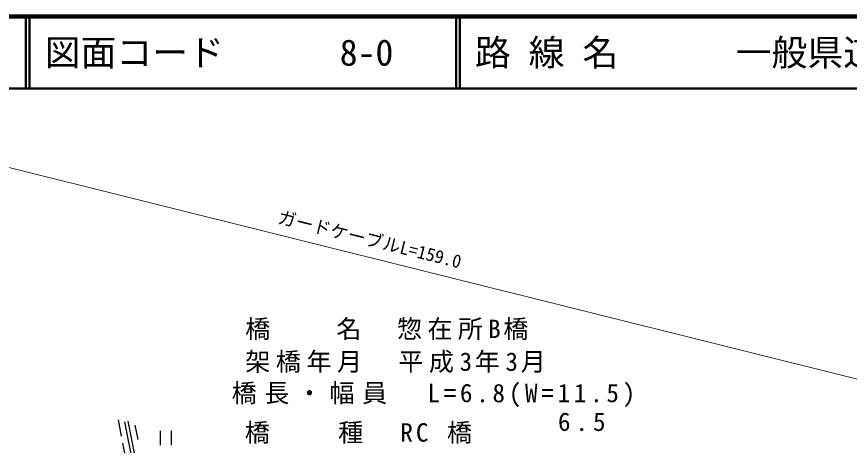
# Model space of a CAD drawing. Units: millimetres, scale not verified. Extents: x 40000 to 680000, y 20000 to 380000.
# Drawn here: x 116471 to 232592, y 320220 to 380000 of the extents above; entities that cross this region are included whole.
import ezdxf
from ezdxf.enums import TextEntityAlignment as Align

# ---------------------------------------------------------------- set-up
doc = ezdxf.new("R2010")
doc.units = ezdxf.units.MM
doc.header["$LTSCALE"] = 1000
for name, color, linetype, lineweight in [('M-BGD', 7, 'Continuous', 25), ('M-STR-HTXT', 7, 'Continuous', 13), ('M-TTL', 2, 'Continuous', 140), ('M-TTL-LINE', 7, 'Continuous', 50)]:
    doc.layers.add(name, color=color, linetype=linetype, lineweight=lineweight)
doc.layers.add('M-TTL-TXT', color=7, linetype='Continuous')
doc.styles.add('ＭＳ ゴシック', font='')
doc.styles.get('ＭＳ ゴシック').set_extended_font_data('MS Gothic')

msp = doc.modelspace()

# ---------------------------------------------------------------- linework, layer by layer
at = {"layer": 'M-BGD'}
for p, q in [((131113, 321495), (130683, 323773)), ((133272, 317412), (132030, 323575)), ((132958, 323022), (133387, 321051)), ((136505, 322233), (136505, 320233)), ((138005, 322233), (138005, 320233)), ((131729, 318234), (131299, 320512))]:
    msp.add_line(p, q, dxfattribs=at)
msp.add_lwpolyline([(117386, 311563), (116611, 315422), (132677, 317815), (131536, 323476)], dxfattribs=at)
at = {"layer": 'M-STR-HTXT'}
msp.add_line((89657, 365351), (240590, 327749), dxfattribs=at)
at = {"layer": 'M-TTL'}
msp.add_line((680000, 380000), (40000, 380000), dxfattribs=at)
at = {"layer": 'M-TTL-LINE'}
for p, q in [((117750, 380000), (117750, 370000)), ((118250, 380000), (118250, 370000)), ((177750, 380000), (177750, 370000)), ((178250, 380000), (178250, 370000)), ((40000, 370000), (680000, 370000))]:
    msp.add_line(p, q, dxfattribs=at)

# ---------------------------------------------------------------- texts
at = {"layer": 'M-STR-HTXT', "style": 'ＭＳ ゴシック'}
msp.add_text('ガードケーブルL=159.0', height=1833, rotation=346.01, dxfattribs=at).set_placement((165365, 347520), align=Align.BOTTOM_CENTER)
at = {"layer": 'M-STR-HTXT', "char_height": 2566, "attachment_point": 7, "style": 'ＭＳ ゴシック'}
for s, insert in [('\\T1.21;橋\u3000\u3000名\u3000惣在所B橋', (148344, 334892)), ('\\T1.22;架橋年月\u3000平成3年3月', (148344, 330308)), ('\\T1.3;橋長・幅員\u3000L=6.8(W=11.5)', (146449, 325549)), ('\\T1.4;6.5', (191960, 322185)), ('\\T1.24;橋\u3000\u3000種\u3000RC\\~橋', (148281, 320455))]:
    msp.add_mtext(s, dxfattribs=dict(at, insert=insert))
at = {"layer": 'M-TTL-TXT', "style": 'ＭＳ ゴシック'}
for s, p in [('図面コード', (120380, 375000)), ('8-0', (161521, 375000)), ('路 線 名', (180380, 375000)), ('一般県道\u3000大海秋穂二島線', (216734, 375000))]:
    msp.add_text(s, height=3666, dxfattribs=at).set_placement(p, align=Align.MIDDLE_LEFT)

doc.saveas('drawing.dxf')
